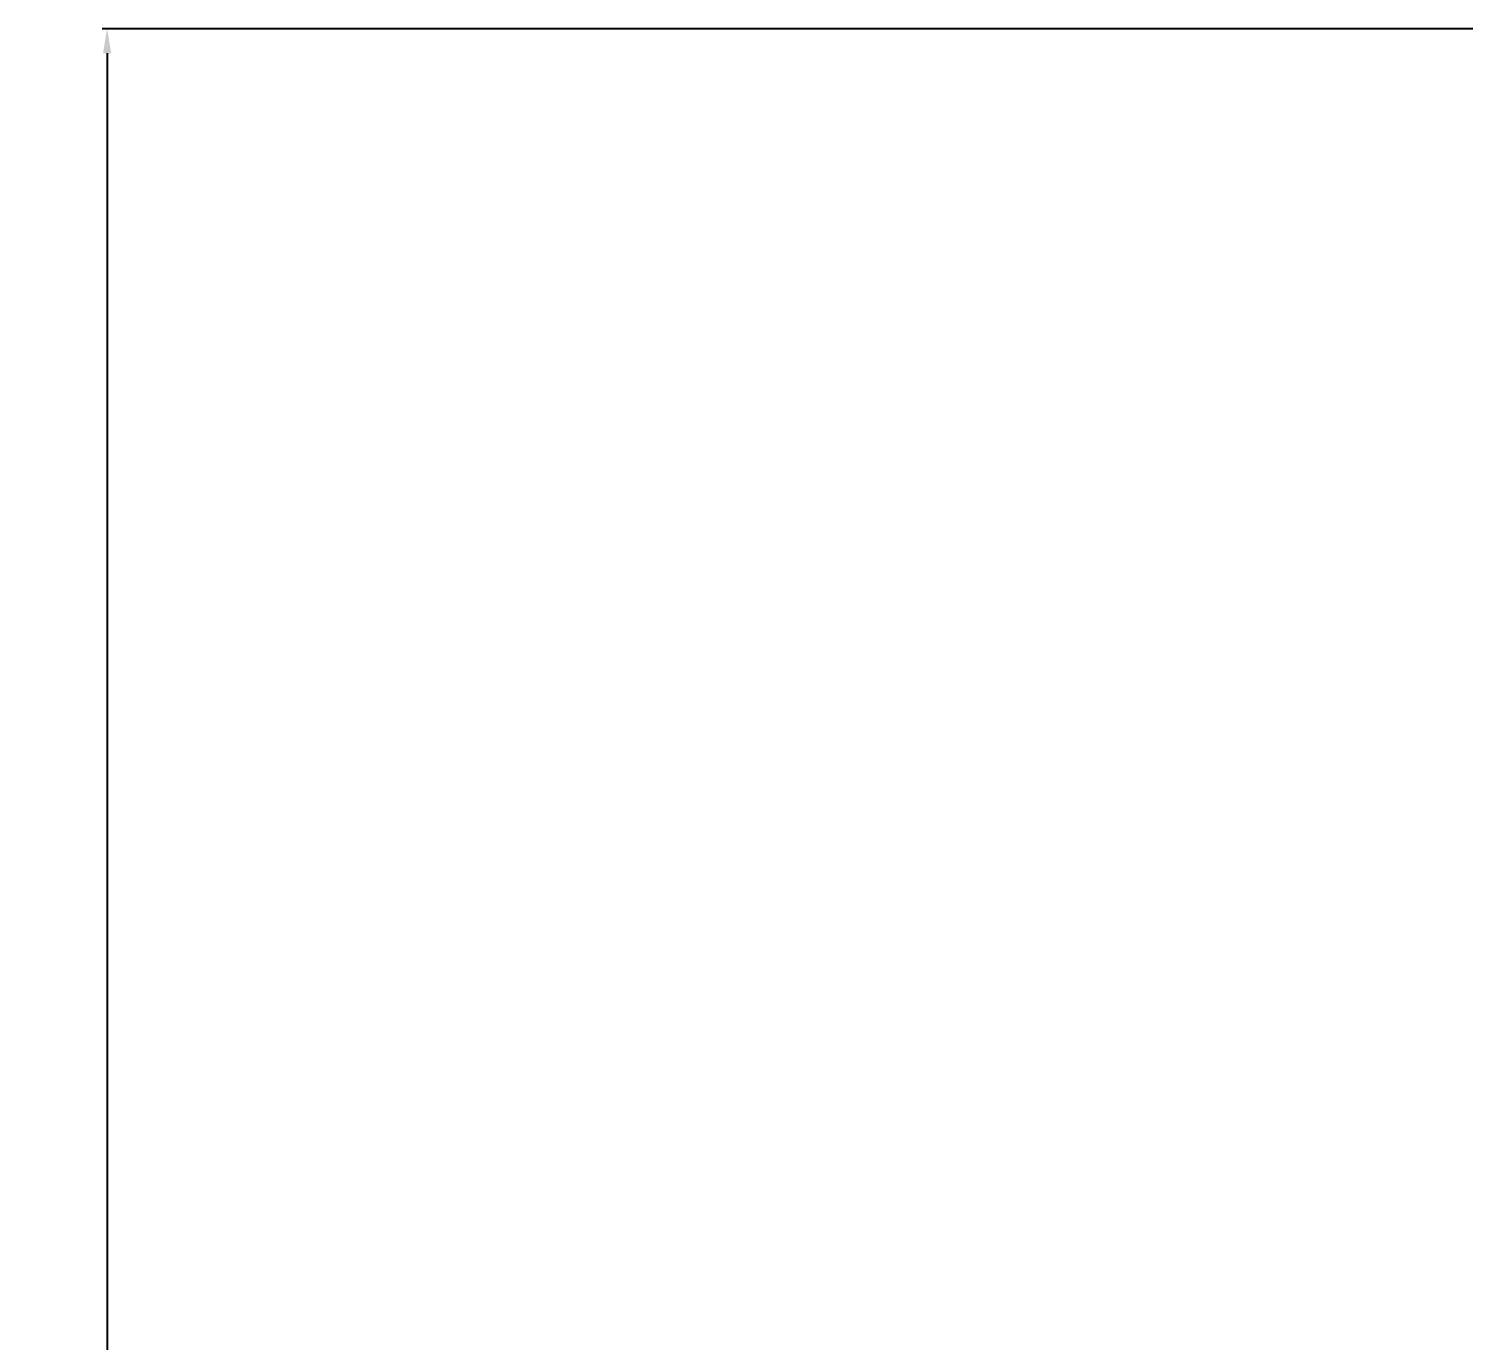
# Model space of a CAD drawing. Header units: millimetres. Extents: x 1758 to 4202, y 581 to 2263.
# Drawn here: x 2234.6 to 2527.3, y 1075 to 1342.6 of the extents above; entities that cross this region are included whole.
import ezdxf

# ---------------------------------------------------------------- set-up
doc = ezdxf.new("R2010")
doc.units = ezdxf.units.MM
doc.layers.add('细实线', color=3, linetype='Continuous', lineweight=13)
doc.styles.add('STYLE1', font='txt.shx', dxfattribs={"width": 0.8, "height": 3, "bigfont": 'gbcbig.shx'})
doc.dimstyles.new('工程标注', dxfattribs={"dimtxt": 6, "dimasz": 5, "dimexe": 1, "dimexo": 0, "dimgap": 1, "dimtad": 1, "dimdec": 0, "dimdsep": 46, "dimtxsty": 'STYLE1', "dimcen": 1, "dimclrd": 256, "dimclrt": 256, "dimadec": 0, "dimazin": 2, "dimtfac": 1, "dimtdec": 0, "dimtmove": 0, "dimatfit": 3, "dimfxl": 0, "dimtolj": 1, "dimarcsym": 0})

# ---------------------------------------------------------------- blocks, each defined once
blk = doc.blocks.new('*D9')
at = {"layer": 'DEFPOINTS', "color": 0, "ltscale": 10, "transparency": 16777216}
for p in [(2724.23, 1342.59), (2250.57, 638.45), (2724.23, 638.45)]:
    blk.add_point(p, dxfattribs=at)
at = {"layer": '细实线', "color": 0, "lineweight": -2, "ltscale": 10, "transparency": 16777216}
for p, q in [((2724.23, 1342.59), (2249.57, 1342.59)), ((2724.23, 638.45), (2249.57, 638.45))]:
    blk.add_line(p, q, dxfattribs=at)
at = {"layer": '细实线', "lineweight": -2, "ltscale": 10, "transparency": 16777216}
blk.add_line((2250.57, 1337.59), (2250.57, 643.45), dxfattribs=at)
at = {"layer": '细实线', "ltscale": 10, "transparency": 16777216}
for points in [[(2249.74, 1337.59), (2251.41, 1337.59), (2250.57, 1342.59)], [(2249.74, 643.45), (2251.41, 643.45), (2250.57, 638.45)]]:
    blk.add_solid(points, dxfattribs=at)
at = {"layer": '细实线', "ltscale": 10, "transparency": 16777216, "insert": (2242.07, 990.52), "char_height": 3, "attachment_point": 5, "rotation": 90, "style": 'STYLE1'}
blk.add_mtext('\\A1;{\\H5x;704}', dxfattribs=at)

msp = doc.modelspace()

# ---------------------------------------------------------------- dimensions: what is measured, and where the dimension line sits
at = {"layer": '细实线', "ltscale": 10}
dim = msp.add_linear_dim(base=(2250.572, 638.451), p1=(2724.235, 1342.588), p2=(2724.235, 638.451), angle=90, text='{\\H5x;<>}', dimstyle='工程标注', dxfattribs=at)
dim.commit()
dim.dimension.update_dxf_attribs({"geometry": '*D9', "text_midpoint": (2242.072, 990.519)})

doc.saveas('drawing.dxf')
